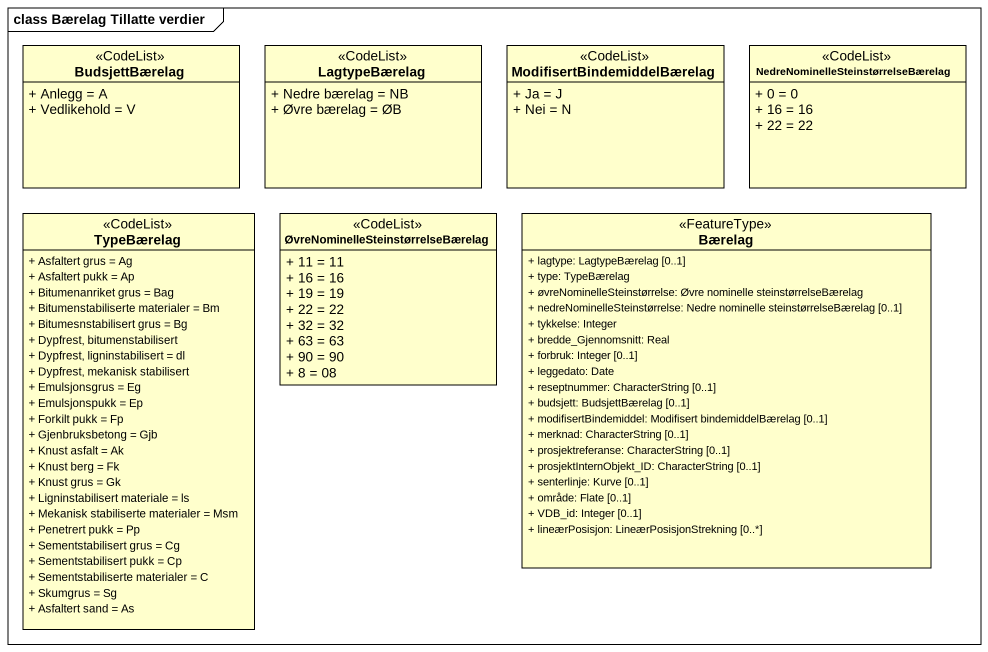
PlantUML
@startuml
mainframe class Bærelag Tillatte verdier
hide circle
hide empty members
skinparam classAttributeIconSize 0
class BudsjettBærelag <<CodeList>> {
  + Anlegg = A
  + Vedlikehold = V
}
class LagtypeBærelag <<CodeList>> {
  + Nedre bærelag = NB
  + Øvre bærelag = ØB
}
class ModifisertBindemiddelBærelag <<CodeList>> {
  + Ja = J
  + Nei = N
}
class "NedreNominelleSteinstørrelseBærelag" as NedreNominelleSteinstørrelse <<CodeList>> {
  + 0 = 0
  + 16 = 16
  + 22 = 22
}
class TypeBærelag <<CodeList>> {
  + Asfaltert grus = Ag
  + Asfaltert pukk = Ap
  + Bitumenanriket grus = Bag
  + Bitumenstabiliserte materialer = Bm
  + Bitumesnstabilisert grus = Bg
  + Dypfrest, bitumenstabilisert
  + Dypfrest, ligninstabilisert = dl
  + Dypfrest, mekanisk stabilisert
  + Emulsjonsgrus = Eg
  + Emulsjonspukk = Ep
  + Forkilt pukk = Fp
  + Gjenbruksbetong = Gjb
  + Knust asfalt = Ak
  + Knust berg = Fk
  + Knust grus = Gk
  + Ligninstabilisert materiale = ls
  + Mekanisk stabiliserte materialer = Msm
  + Penetrert pukk = Pp
  + Sementstabilisert grus = Cg
  + Sementstabilisert pukk = Cp
  + Sementstabiliserte materialer = C
  + Skumgrus = Sg
  + Asfaltert sand = As
}
class "ØvreNominelleSteinstørrelseBærelag" as ØvreNominelleSteinstørrelseB <<CodeList>> {
  + 11 = 11
  + 16 = 16
  + 19 = 19
  + 22 = 22
  + 32 = 32
  + 63 = 63
  + 90 = 90
  + 8 = 08
}
class Bærelag <<FeatureType>> {
  + lagtype: LagtypeBærelag [0..1]
  + type: TypeBærelag
  + øvreNominelleSteinstørrelse: Øvre nominelle steinstørrelseBærelag
  + nedreNominelleSteinstørrelse: Nedre nominelle steinstørrelseBærelag [0..1]
  + tykkelse: Integer
  + bredde_Gjennomsnitt: Real
  + forbruk: Integer [0..1]
  + leggedato: Date
  + reseptnummer: CharacterString [0..1]
  + budsjett: BudsjettBærelag [0..1]
  + modifisertBindemiddel: Modifisert bindemiddelBærelag [0..1]
  + merknad: CharacterString [0..1]
  + prosjektreferanse: CharacterString [0..1]
  + prosjektInternObjekt_ID: CharacterString [0..1]
  + senterlinje: Kurve [0..1]
  + område: Flate [0..1]
  + VDB_id: Integer [0..1]
  + lineærPosisjon: LineærPosisjonStrekning [0..*]
}
@enduml
